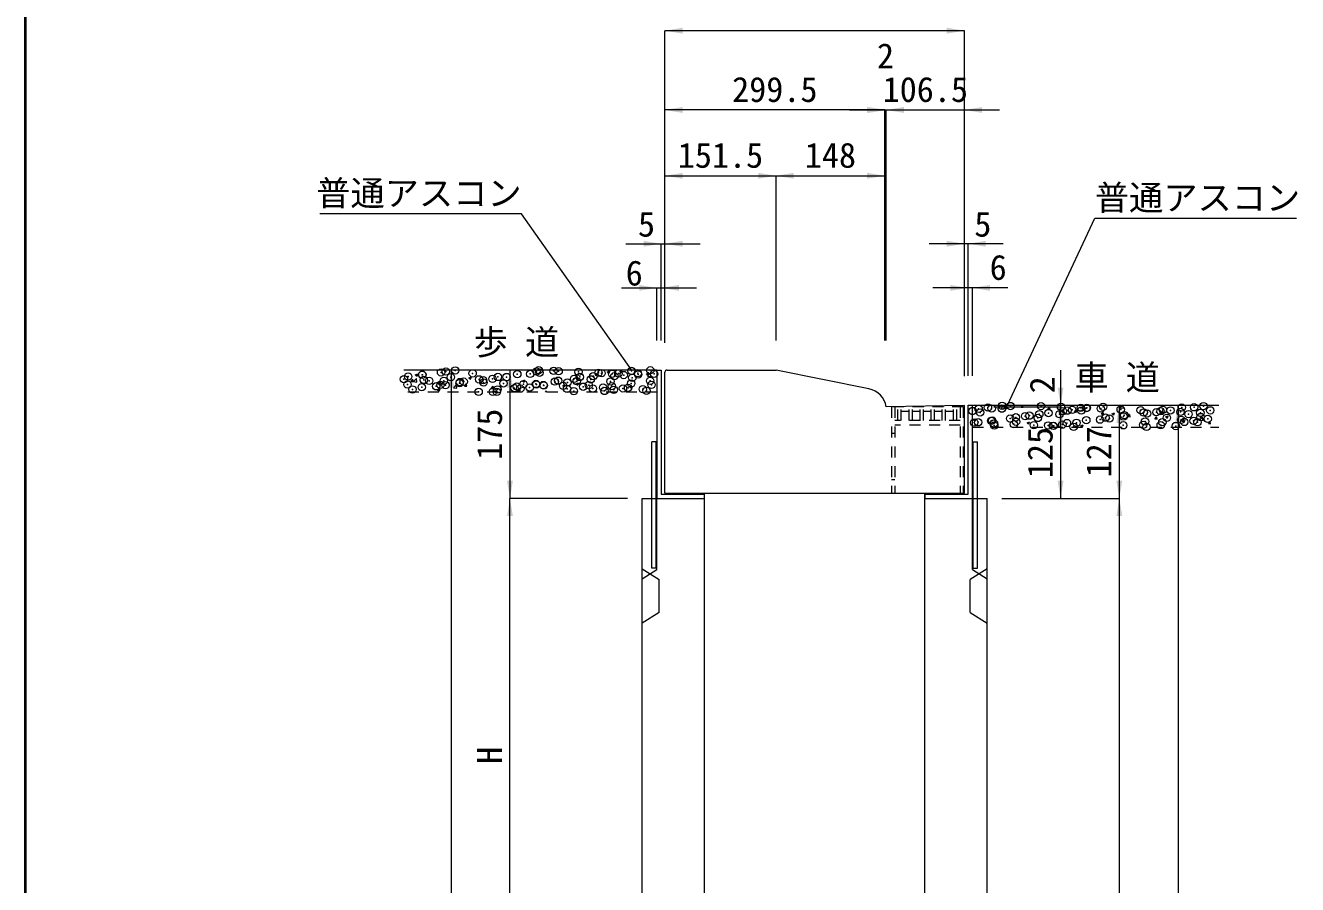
# Model space of a CAD drawing. Units: millimetres at full size, sheet at 1:20. Extents: x 0 to 8400, y 0 to 13400.
# Drawn here: x 400 to 2133, y 3261 to 4432 of the extents above; entities that cross this region are included whole.
import ezdxf
from ezdxf.enums import TextEntityAlignment as Align

# ---------------------------------------------------------------- set-up
doc = ezdxf.new("R2010")
doc.units = ezdxf.units.MM
doc.header["$LTSCALE"] = 20
doc.header["$PDMODE"] = 32
doc.header["$PDSIZE"] = 10
doc.linetypes.add('USER1', pattern=[1.35, 0.75, -0.6])
for name, color, linetype, lineweight in [('ハッチング', 7, 'Continuous', 13), ('プレート', 3, 'Continuous', 9), ('受枠', 3, 'Continuous', 5), ('図枠', 7, 'Continuous', 5), ('寸法線', 7, 'Continuous', 13), ('引出線', 4, 'Continuous', 9), ('本体', 2, 'Continuous', 20), ('舗装・基礎', 3, 'Continuous', 20), ('ｸﾞﾚｰﾁﾝｸﾞ', 7, 'USER1', 9)]:
    doc.layers.add(name, color=color, linetype=linetype, lineweight=lineweight)
doc.layers.add('文字', color=7, linetype='Continuous')
doc.styles.add('ＭＳ ゴシック', font='')
doc.styles.get('ＭＳ ゴシック').set_extended_font_data('MS Gothic')

# ---------------------------------------------------------------- blocks, each defined once
blk = doc.blocks.new('filled_arrow')
at = {"color": 0, "linetype": 'Continuous', "lineweight": -2}
blk.add_solid([(7.5, 1.25), (0, 0), (7.5, -1.25)], dxfattribs=at)

msp = doc.modelspace()

# ---------------------------------------------------------------- linework, layer by layer
at = {"layer": 'ハッチング'}
for p, q in [((930.85, 3955.41), (933.37, 3953.71)), ((930.86, 3955.45), (934.42, 3956.81)), ((933.37, 3953.71), (934.4, 3956.78)), ((1003.85, 3951.34), (1006.38, 3949.64)), ((1003.87, 3951.38), (1007.42, 3952.74)), ((1006.38, 3949.64), (1007.41, 3952.71)), ((1121.91, 3962.07), (1122.07, 3961.96)), ((1122.07, 3961.96), (1122.11, 3962.07)), ((1192.55, 3959.59), (1195.07, 3957.89)), ((1192.56, 3959.62), (1196.12, 3960.99)), ((1193.68, 3962.07), (1197.54, 3961.47)), ((1195.08, 3957.89), (1196.11, 3960.96)), ((1197.53, 3961.46), (1197.46, 3962.07)), ((1209.63, 3959.32), (1211.94, 3962.07)), ((1209.63, 3959.32), (1212.67, 3959.05)), ((1212.65, 3959.05), (1212.09, 3962.07)), ((1246.07, 3956.13), (1248.52, 3959.05)), ((1246.07, 3956.13), (1249.11, 3955.87)), ((1247.23, 3953.76), (1251.75, 3953.06)), ((1247.24, 3953.76), (1251.19, 3957.88)), ((1249.08, 3955.86), (1248.5, 3959.05)), ((1251.75, 3953.05), (1251.19, 3957.88)), ((925.19, 3946.61), (927.64, 3949.53)), ((925.19, 3946.61), (928.22, 3946.34)), ((928.2, 3946.34), (927.61, 3949.53)), ((928.67, 3946.32), (933.19, 3945.62)), ((928.68, 3946.31), (932.63, 3950.44)), ((933.19, 3945.61), (932.63, 3950.44)), ((961.17, 3934.96), (963.7, 3933.26)), ((961.18, 3934.99), (964.74, 3936.36)), ((961.62, 3943.42), (964.07, 3946.34)), ((961.62, 3943.42), (964.66, 3943.16)), ((963.7, 3933.25), (964.73, 3936.32)), ((964.64, 3943.15), (964.05, 3946.34)), ((982.89, 3937.9), (986.85, 3942.03)), ((982.89, 3937.91), (987.41, 3937.21)), ((987.41, 3937.2), (986.85, 3942.03)), ((998.06, 3940.24), (1000.51, 3943.16)), ((998.06, 3940.23), (1001.1, 3939.97)), ((1001.07, 3939.97), (1000.49, 3943.15)), ((1034.5, 3937.05), (1036.95, 3939.97)), ((1034.5, 3937.05), (1037.53, 3936.78)), ((1037.51, 3936.78), (1036.92, 3939.96)), ((1039.57, 3932.07), (1041.06, 3933.62)), ((1041.24, 3932.07), (1041.06, 3933.62)), ((1070.93, 3933.86), (1073.38, 3936.78)), ((1070.93, 3933.86), (1073.97, 3933.59)), ((1073.95, 3933.59), (1073.36, 3936.77)), ((1076.86, 3947.28), (1079.38, 3945.57)), ((1076.87, 3947.31), (1080.43, 3948.67)), ((1079.39, 3945.57), (1080.42, 3948.64)), ((1108.54, 3932.07), (1109.82, 3933.59)), ((1110.08, 3932.07), (1109.8, 3933.59)), ((1149.86, 3943.21), (1152.39, 3941.5)), ((1149.88, 3943.24), (1153.44, 3944.61)), ((1152.39, 3941.5), (1153.42, 3944.57)), ((1222.87, 3939.14), (1225.4, 3937.43)), ((1222.88, 3939.17), (1226.44, 3940.54)), ((1225.4, 3937.43), (1226.43, 3940.5)), ((1037.16, 3932.07), (1037.75, 3932.29)), ((1037.67, 3932.07), (1037.73, 3932.26)), ((1733.91, 3910.66), (1736.44, 3908.95)), ((1733.93, 3910.69), (1737.49, 3912.06)), ((1736.44, 3908.95), (1737.47, 3912.02)), ((1756.19, 3911.5), (1758.34, 3914.07)), ((1756.19, 3911.5), (1759.22, 3911.24)), ((1759.2, 3911.23), (1758.68, 3914.07)), ((1792.62, 3908.32), (1795.07, 3911.23)), ((1792.62, 3908.31), (1795.66, 3908.05)), ((1795.64, 3908.04), (1795.05, 3911.23)), ((1806.92, 3906.59), (1809.45, 3904.89)), ((1806.93, 3906.62), (1810.49, 3907.99)), ((1809.45, 3904.89), (1810.48, 3907.96)), ((1829.06, 3905.13), (1831.51, 3908.05)), ((1829.06, 3905.13), (1832.1, 3904.86)), ((1832.07, 3904.86), (1831.49, 3908.04)), ((1865.5, 3901.94), (1867.95, 3904.86)), ((1865.5, 3901.94), (1868.53, 3901.67)), ((1868.51, 3901.67), (1867.92, 3904.85)), ((1879.93, 3902.52), (1882.45, 3900.82)), ((1879.94, 3902.56), (1883.5, 3903.92)), ((1882.45, 3900.82), (1883.48, 3903.89)), ((1891.09, 3910.75), (1894.27, 3914.07)), ((1891.09, 3910.75), (1895.61, 3910.05)), ((1895.6, 3910.05), (1895.14, 3914.07)), ((1901.93, 3898.75), (1904.38, 3901.67)), ((1901.93, 3898.75), (1904.97, 3898.49)), ((1904.95, 3898.48), (1904.36, 3901.66)), ((1945.3, 3902.34), (1949.82, 3901.64)), ((1945.31, 3902.34), (1949.26, 3906.46)), ((1949.82, 3901.64), (1949.26, 3906.46)), ((1952.95, 3898.49), (1956.5, 3899.85)), ((1955.46, 3896.75), (1956.49, 3899.82)), ((1996.76, 3914.07), (1998.14, 3913.13)), ((1998.14, 3913.13), (1998.46, 3914.07)), ((1691.23, 3894.27), (1693.76, 3892.57)), ((1691.24, 3894.31), (1694.8, 3895.67)), ((1693.76, 3892.57), (1694.79, 3895.64)), ((1764.24, 3890.21), (1766.76, 3888.5)), ((1764.25, 3890.24), (1767.81, 3891.6)), ((1766.76, 3888.5), (1767.79, 3891.57)), ((1837.24, 3886.14), (1839.77, 3884.43)), ((1837.26, 3886.17), (1840.81, 3887.54)), ((1839.77, 3884.43), (1840.8, 3887.5)), ((1938.37, 3895.56), (1940.82, 3898.48)), ((1938.37, 3895.56), (1941.41, 3895.3)), ((1941.38, 3895.29), (1940.8, 3898.48)), ((1952.93, 3898.45), (1955.46, 3896.75)), ((1974.81, 3892.38), (1977.26, 3895.3)), ((1974.81, 3892.38), (1977.85, 3892.11)), ((1977.82, 3892.1), (1977.23, 3895.29)), ((1999.52, 3893.93), (2003.48, 3898.05)), ((1999.52, 3893.94), (2004.04, 3893.24)), ((2004.04, 3893.23), (2003.48, 3898.05)), ((2011.25, 3889.19), (2013.69, 3892.11)), ((2011.25, 3889.19), (2014.28, 3888.92)), ((2014.26, 3888.92), (2013.67, 3892.1))]:
    msp.add_line(p, q, dxfattribs=at)
for p in [(915.61, 3949.62), (921.42, 3953.12), (940.4, 3955.56), (940.66, 3955.65), (942.73, 3948.47), (949.9, 3947.3), (966.06, 3958.81), (969.85, 3947.33), (972.75, 3959.88), (979.53, 3952.39), (985.46, 3961.55), (996.97, 3946.18), (1009.16, 3957.47), (1017.91, 3949.29), (1023.42, 3948.27), (1036.14, 3949.94), (1043.57, 3952.54), (1055.38, 3952.48), (1069.96, 3956.35), (1087.46, 3956.7), (1096.04, 3959.93), (1099.14, 3961.74), (1100.18, 3958.38), (1119.42, 3960.91), (1121.08, 3946.27), (1125.56, 3947.5), (1126.26, 3960.6), (1147.47, 3950.08), (1150.85, 3946.77), (1153.37, 3959.45), (1155.19, 3952.59), (1170.09, 3949.3), (1173.55, 3953.65), (1180.49, 3958.3), (1184.81, 3957.67), (1196.99, 3946.52), (1199.21, 3956.9), (1202.18, 3953.53), (1207.61, 3957.16), (1214.89, 3955.2), (1225.59, 3960.71), (1226.61, 3951.61), (1234.13, 3957.73), (1234.73, 3956.01), (1251.06, 3947.38), (1251.14, 3961.69), (1256.24, 3956.69), (920.28, 3942.22), (927.3, 3935.62), (939.79, 3938.65), (959.38, 3939.84), (965.45, 3941.9), (972.1, 3941.51), (991.34, 3944.05), (991.83, 3945.71), (1017.3, 3932.38), (1024.08, 3945.03), (1036.68, 3932.25), (1042.01, 3932.44), (1042.96, 3935.63), (1051.2, 3943.89), (1066.31, 3937.33), (1069.34, 3939.44), (1074.1, 3936.67), (1078.32, 3942.74), (1086.81, 3938.34), (1095.42, 3943.01), (1095.94, 3942.42), (1105.44, 3941.6), (1106.05, 3940.87), (1132.56, 3940.45), (1137.73, 3936.35), (1138.14, 3945.1), (1146.85, 3933.16), (1159.68, 3939.31), (1167.36, 3941.43), (1172.93, 3936.74), (1186.79, 3938.16), (1188.81, 3933.49), (1198.59, 3939.99), (1201.53, 3935.17), (1213.91, 3937.01), (1220.77, 3937.7), (1224.98, 3943.8), (1241.03, 3935.87), (1246.01, 3933.83), (1252.85, 3941.92), (1730.31, 3913.4), (1741.77, 3912.99), (1783.39, 3912.95), (1810.51, 3911.81), (1867.86, 3911.96), (1974.92, 3911.08), (1991.82, 3911.27), (2004.54, 3912.95), (1690.03, 3906.16), (1698.35, 3909.19), (1700.33, 3904.31), (1711.07, 3910.86), (1716.11, 3909.74), (1729.95, 3909.4), (1741.16, 3896.08), (1749.02, 3897.58), (1761.74, 3899.26), (1767.54, 3899.89), (1778.98, 3896.71), (1780.98, 3901.79), (1793.62, 3903.47), (1808.6, 3901.79), (1813.06, 3906.02), (1819.28, 3906.72), (1825.78, 3907.69), (1837.63, 3910.66), (1838.23, 3906.88), (1845.02, 3910.22), (1845.67, 3910.53), (1863.74, 3894.41), (1864.75, 3909.52), (1871.13, 3897.19), (1876.46, 3896.08), (1891.86, 3908.37), (1895.7, 3898.62), (1896.79, 3900.45), (1918.98, 3907.22), (1923.18, 3904.25), (1927.78, 3902.84), (1940.5, 3904.52), (1946.1, 3906.08), (1949.26, 3907.83), (1954.64, 3896.91), (1959.74, 3907.05), (1973.22, 3904.93), (1974.3, 3894.17), (1984.26, 3901.99), (2000.34, 3903.79), (2000.69, 3897.98), (2010.41, 3895.44), (2013.89, 3907.08), (1692.15, 3890.43), (1697.7, 3890.83), (1715.5, 3892.83), (1716.94, 3893.36), (1719.26, 3889.29), (1719.73, 3886.54), (1746.38, 3888.14), (1749.35, 3891.62), (1773.5, 3886.99), (1793, 3886.56), (1799.7, 3885.98), (1800.62, 3885.85), (1812.42, 3887.65), (1818.66, 3889.81), (1827.74, 3884.7), (1831.66, 3890.19), (1845.05, 3893.62), (1895.38, 3886.74), (1922.56, 3887.34), (1925.01, 3891.82), (1927.13, 3884.48), (1946.37, 3887.01), (1948.64, 3890.92), (1966.81, 3885.76), (1978.45, 3891.24), (1991.17, 3892.91), (1996.43, 3890.84)]:
    msp.add_point(p, dxfattribs=at)
at = {"layer": 'プレート'}
for p, q in [((1260, 3962.07), (1260, 3787.07)), ((1260, 3962.07), (1266, 3962.07)), ((1266, 3962.07), (1266, 3793.07)), ((1684, 3793.07), (1684, 3914.07)), ((1684, 3914.07), (1690, 3914.07)), ((1690, 3787.07), (1690, 3914.07)), ((1253, 3692.07), (1253, 3864.06)), ((1259, 3864.06), (1253, 3864.06)), ((1259, 3692.07), (1259, 3864.06)), ((1691, 3692.06), (1691, 3864.06)), ((1691, 3864.06), (1697, 3864.06)), ((1697, 3692.06), (1697, 3864.06)), ((1266, 3793.07), (1325, 3793.07)), ((1325, 3787.07), (1325, 3793.07)), ((1625, 3793.07), (1684, 3793.07)), ((1625, 3787.07), (1625, 3793.07)), ((1259, 3692.07), (1253, 3692.07)), ((1691, 3692.06), (1697, 3692.06))]:
    msp.add_line(p, q, dxfattribs=at)
at = {"layer": '受枠'}
msp.add_line((1625, 3793.07), (1625, 3787.07), dxfattribs=at)
at = {"layer": '図枠', "lineweight": 40}
msp.add_line((400, 200), (400, 5740), dxfattribs=at)
at = {"layer": '寸法線'}
for p, q in [((1679, 4424.34), (1271, 4424.34)), ((1271, 4002.07), (1271, 4424.34)), ((1679, 3953.87), (1679, 4424.34)), ((1570.5, 4316.35), (1271, 4316.35)), ((1271, 4002.07), (1271, 4316.35)), ((1522.5, 4316.35), (1620.5, 4316.35)), ((1524.5, 4316.35), (1727, 4316.35)), ((1570.5, 4002.07), (1570.5, 4316.35)), ((1570.5, 4002.07), (1570.5, 4316.35)), ((1572.5, 4002.07), (1572.5, 4316.35)), ((1572.5, 4002.07), (1572.5, 4316.35)), ((1679, 3953.87), (1679, 4316.35)), ((1271, 4226.69), (1422.5, 4226.69)), ((1271, 4002.07), (1271, 4226.69)), ((1422.5, 4002.07), (1422.5, 4226.69)), ((1422.5, 4226.69), (1570.5, 4226.69)), ((1422.5, 4002.07), (1422.5, 4226.69)), ((1570.5, 4002.07), (1570.5, 4226.69)), ((1218, 4134.08), (1319, 4134.08)), ((1266, 4002.07), (1266, 4134.08)), ((1271, 3999.07), (1271, 4134.08)), ((1732, 4134.08), (1631, 4134.08)), ((1679, 3954.07), (1679, 4134.08)), ((1684, 3953.96), (1684, 4134.08)), ((1212, 4073.94), (1314, 4073.94)), ((1260, 4002.07), (1260, 4073.94)), ((1266, 4002.07), (1266, 4073.94)), ((1738, 4073.94), (1636, 4073.94)), ((1684, 3953.96), (1684, 4073.94)), ((1690, 3954.06), (1690, 4073.94)), ((980, 3962.07), (980, 2337.07)), ((1234, 3962.07), (980, 3962.07)), ((1060, 3962.07), (1060, 3787.07)), ((1220, 3962.07), (1060, 3962.07)), ((1810, 3962.07), (1810, 3864.07)), ((1719, 3914.07), (1970, 3914.07)), ((1719, 3914.07), (1810, 3914.07)), ((1719, 3914.07), (1890, 3914.07)), ((1719, 3912.07), (1810, 3912.07)), ((1730, 3912.07), (1810, 3912.07)), ((1810, 3912.07), (1810, 3787.07)), ((1890, 3914.07), (1890, 3787.07)), ((1970, 3914.07), (1970, 2337.07)), ((1220, 3787.07), (1060, 3787.07)), ((1060, 3087.07), (1060, 3787.07)), ((1200, 3787.07), (1060, 3787.07)), ((1730, 3787.07), (1890, 3787.07)), ((1730, 3787.07), (1810, 3787.07)), ((1730, 3787.07), (1890, 3787.07)), ((1890, 3787.07), (1890, 2337.07))]:
    msp.add_line(p, q, dxfattribs=at)
at = {"layer": '引出線'}
for points in [[(1225.73, 3962.14), (1075.86, 4174.87), (801.02, 4174.87)], [(1737.46, 3914.07), (1856.63, 4168.73), (2131.47, 4168.73)]]:
    msp.add_lwpolyline(points, dxfattribs=at)
at = {"layer": '本体'}
for p, q in [((1271, 3794.07), (1271, 3959.07)), ((1274, 3962.07), (1422.5, 3962.07)), ((1548.88, 3936.46), (1422.5, 3962.07)), ((1679, 3913.87), (1572.5, 3912.07)), ((1679, 3794.07), (1679, 3913.87)), ((1240, 3787.07), (1325, 3787.07)), ((1240, 2337.07), (1240, 3787.07)), ((1271, 3794.07), (1679, 3794.07)), ((1325, 3157.59), (1325, 3787.07)), ((1625, 3787.07), (1710, 3787.07)), ((1625, 3157.59), (1625, 3787.07)), ((1710, 2337.07), (1710, 3787.07))]:
    msp.add_line(p, q, dxfattribs=at)
at = {"layer": '本体', "lineweight": 9}
for p, q in [((1260, 3690.07), (1260, 3787.07)), ((1690, 3690.07), (1690, 3787.07)), ((1240, 3691.07), (1263, 3676.57)), ((1710, 3691.07), (1687, 3676.57)), ((1240, 3677.57), (1260, 3690.07)), ((1263, 3631.57), (1263, 3676.57)), ((1687, 3631.57), (1687, 3676.57)), ((1690, 3690.07), (1710, 3677.57)), ((1263, 3631.57), (1240, 3617.07)), ((1687, 3631.57), (1710, 3617.07))]:
    msp.add_line(p, q, dxfattribs=at)
at = {"layer": '本体'}
for centre, radius, start, end in [((1274, 3959.07), 3, 90, 180), ((1542.92, 3907.06), 30, 9.60435, 78.54107)]:
    msp.add_arc(centre, radius, start, end, dxfattribs=at)
at = {"layer": '舗装・基礎'}
for p, q in [((1260, 3962.07), (915.29, 3962.07)), ((1690, 3914.07), (2025.32, 3914.07))]:
    msp.add_line(p, q, dxfattribs=at)
at = {"layer": '舗装・基礎', "linetype": 'USER1', "lineweight": 9}
for p, q in [((1260, 3932.07), (915.29, 3932.07)), ((1690, 3884.07), (2025.32, 3884.07))]:
    msp.add_line(p, q, dxfattribs=at)
at = {"layer": 'ｸﾞﾚｰﾁﾝｸﾞ'}
for p, q in [((1677.5, 3912.07), (1579.5, 3912.07)), ((1579.5, 3912.07), (1579.5, 3794.07)), ((1584, 3912.07), (1584, 3794.07)), ((1588.5, 3893.07), (1588.5, 3912.07)), ((1593, 3893.07), (1593, 3912.07)), ((1593, 3906.07), (1603.6, 3906.07)), ((1603.6, 3893.07), (1603.6, 3912.07)), ((1608.1, 3893.07), (1608.1, 3912.07)), ((1608.1, 3906.07), (1618.7, 3906.07)), ((1618.7, 3893.07), (1618.7, 3912.07)), ((1623.2, 3893.07), (1623.2, 3912.07)), ((1623.2, 3906.07), (1633.8, 3906.07)), ((1633.8, 3893.07), (1633.8, 3912.07)), ((1638.3, 3893.07), (1638.3, 3912.07)), ((1638.3, 3906.07), (1648.9, 3906.07)), ((1648.9, 3893.07), (1648.9, 3912.07)), ((1653.4, 3893.07), (1653.4, 3912.07)), ((1653.4, 3906.07), (1664, 3906.07)), ((1664, 3893.07), (1664, 3912.07)), ((1668.5, 3893.07), (1668.5, 3912.07)), ((1673, 3912.07), (1673, 3794.07)), ((1677.5, 3912.07), (1677.5, 3794.07)), ((1673, 3893.07), (1584, 3893.07)), ((1673, 3887.07), (1584, 3887.07)), ((1584, 3875.57), (1579.5, 3875.57)), ((1584, 3812.57), (1579.5, 3812.57))]:
    msp.add_line(p, q, dxfattribs=at)

# ---------------------------------------------------------------- block references
at = {"layer": '寸法線', "xscale": 3.2, "yscale": 3.2}
for p in [(1271, 4424.34), (1271, 4316.35), (1572.5, 4316.35), (1679, 4316.35), (1271, 4226.69), (1422.5, 4226.69), (1271, 4134.08), (1684, 4134.08), (1266, 4073.94), (1690, 4073.94)]:
    msp.add_blockref('filled_arrow', p, dxfattribs=at)
for p, rotation in [((1679, 4424.34), 180), ((1570.5, 4316.35), 180), ((1570.5, 4316.35), 180), ((1572.5, 4316.35), 180), ((1422.5, 4226.69), 180), ((1570.5, 4226.69), 180), ((1266, 4134.08), 180), ((1679, 4134.08), 180), ((1260, 4073.94), 180), ((1684, 4073.94), 180), ((980, 3962.07), 270), ((1060, 3962.07), 270), ((1810, 3914.07), 90), ((1810, 3912.07), 270), ((1810, 3912.07), 270), ((1890, 3914.07), 270), ((1970, 3914.07), 270), ((1060, 3787.07), 90), ((1810, 3787.07), 90), ((1890, 3787.07), 90), ((1060, 3787.07), 270), ((1890, 3787.07), 270)]:
    msp.add_blockref('filled_arrow', p, dxfattribs=dict(at, rotation=rotation))
at = {"layer": '引出線', "xscale": 0.133, "yscale": 0.133}
for p, rotation in [((1225.73, 3962.14), 125.2), ((1737.46, 3914.07), 64.9)]:
    msp.add_blockref('filled_arrow', p, dxfattribs=dict(at, rotation=rotation))

# ---------------------------------------------------------------- texts
at = {"layer": '寸法線', "style": 'ＭＳ ゴシック'}
for s, p in [('2', (1571.5, 4390.1)), ('299.5', (1420.75, 4344.35)), ('106.5', (1625.75, 4344.35)), ('151.5', (1346.75, 4254.69)), ('148', (1496.5, 4254.69)), ('5', (1245.94, 4160.85)), ('5', (1704.06, 4160.85)), ('6', (1229.25, 4094.23)), ('6', (1724.97, 4101.94))]:
    msp.add_text(s, height=34.18, dxfattribs=at).set_placement(p, align=Align.MIDDLE_CENTER)
for s, p in [('2', (1785, 3941.82)), ('175', (1032, 3874.57)), ('125', (1782, 3849.57)), ('127', (1862, 3850.57)), ('H', (1032, 3437.07))]:
    msp.add_text(s, height=34.18, rotation=90, dxfattribs=at).set_placement(p, align=Align.MIDDLE_CENTER)
at = {"layer": '引出線', "style": 'ＭＳ ゴシック'}
msp.add_text('普通アスコン', height=34.18, dxfattribs=at).set_placement((1075.86, 4220.08), align=Align.TOP_RIGHT)
msp.add_text('普通アスコン', height=34.18, dxfattribs=at).set_placement((1856.63, 4213.94), align=Align.TOP_LEFT)
at = {"layer": '文字', "style": 'ＭＳ ゴシック'}
for s, p in [('歩 道', (1068.75, 4000.15)), ('車 道', (1886.99, 3951.93))]:
    msp.add_text(s, height=34.18, dxfattribs=at).set_placement(p, align=Align.MIDDLE_CENTER)

doc.saveas('drawing.dxf')
